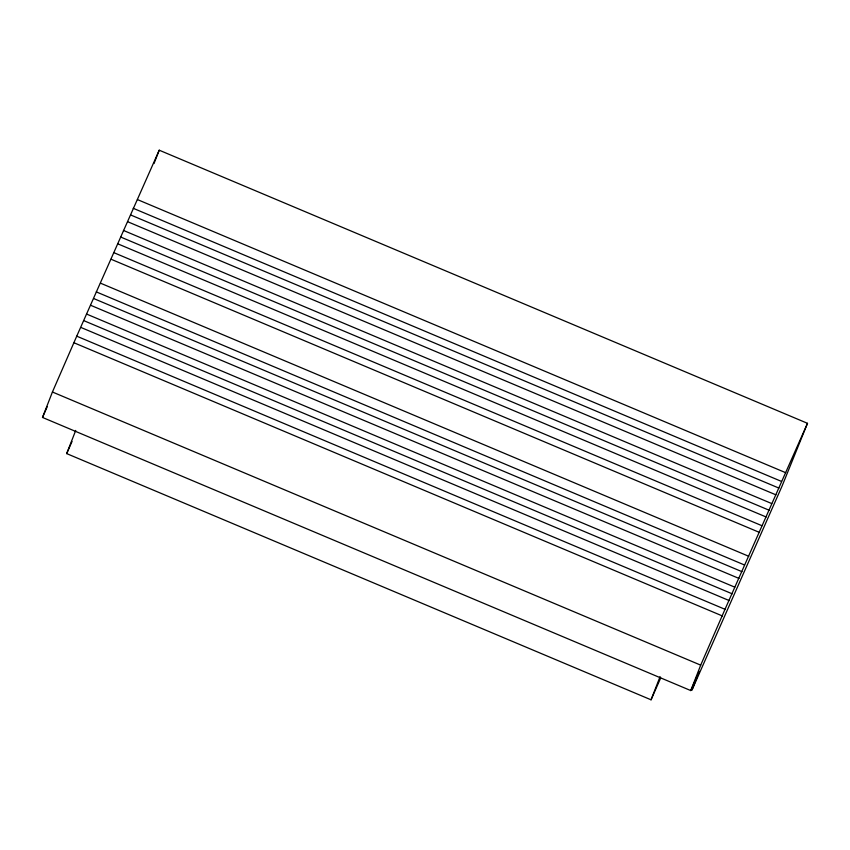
<?xml version="1.0" encoding="UTF-8"?>
<svg xmlns="http://www.w3.org/2000/svg" width="850" height="850" viewBox="0 0 850 850"><rect width="100%" height="100%" fill="white"/><g stroke="black" fill="none" stroke-linecap="round" stroke-linejoin="round"><path stroke-width="1.27" d="M42.5 417.446L52.424 392.009L76.734 336.175L159.226 150.195L807.5 423.321L782.021 486.179L691.974 690.062L699.242 671.404L690.774 690.572L42.5 417.446L47.303 406.566M154.031 163.519L159.226 150.195M660.694 677.96L651.047 699.805L66.683 453.603L75.724 430.429M651.047 699.805L660.089 676.621M690.774 690.572L700.697 665.136L725.008 609.301L807.5 423.321M66.683 453.603L72.048 441.469M137.413 199.569L785.687 472.696M133.216 208.292L781.49 481.419M130.624 214.954L778.898 488.081M127.638 221.712L775.912 494.838M123.441 230.435L771.715 503.561M120.838 237.097L769.112 510.223M117.853 243.854L766.126 516.981M113.656 252.577L761.929 525.704M111.063 259.239L759.337 532.366M100.491 283.167L748.765 556.293M96.294 291.89L744.568 565.016M93.702 298.552L741.976 571.678M90.716 305.309L738.99 578.436M86.519 314.033L734.793 587.159M83.916 320.694L732.19 593.821M80.931 327.452L729.204 600.578M76.734 336.175L725.008 609.301M74.141 342.837L722.415 615.963M52.424 392.009L700.697 665.136"/></g></svg>
